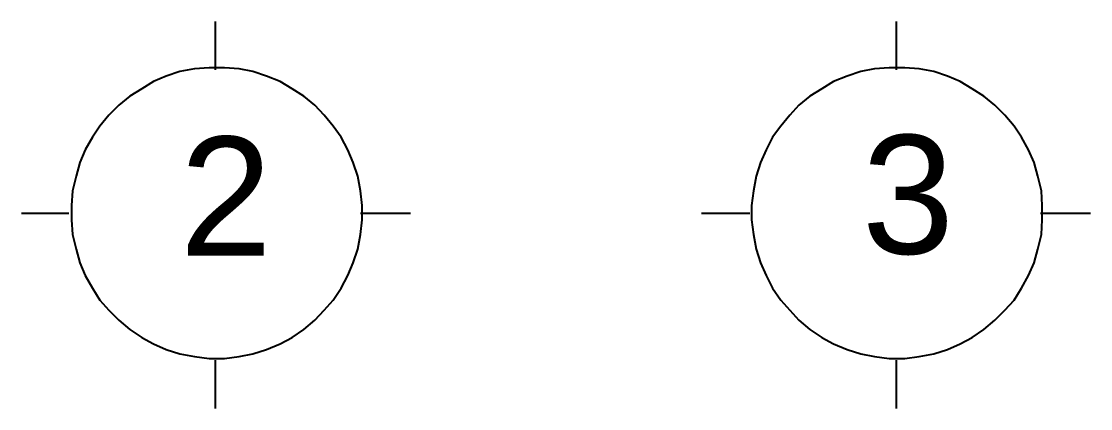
# Model space of a CAD drawing. Header units: millimetres. Extents: x 5 to 415, y 48 to 251.
# Drawn here: x 35.14 to 55.83, y 48.44 to 55.93 of the extents above; entities that cross this region are included whole.
import ezdxf

# ---------------------------------------------------------------- set-up
doc = ezdxf.new("R2010")
doc.units = ezdxf.units.MM
doc.layers.add('P', color=7, linetype='Continuous')
doc.layers.add('T', color=7, linetype='Continuous')

msp = doc.modelspace()

# ---------------------------------------------------------------- linework, layer by layer
at = {"layer": 'P'}
for points in [[(38.894, 54.998), (38.894, 55.933)], [(52.07, 54.998), (52.07, 55.933)], [(37.941, 54.875), (37.694, 54.769)], [(38.206, 54.963), (37.941, 54.875)], [(38.488, 55.016), (38.206, 54.963)], [(38.77, 55.033), (38.488, 55.016)], [(38.911, 55.033), (38.77, 55.033)], [(39.07, 55.033), (38.911, 55.033)], [(39.352, 55.016), (39.07, 55.033)], [(39.617, 54.963), (39.352, 55.016)], [(39.882, 54.875), (39.617, 54.963)], [(40.146, 54.769), (39.882, 54.875)], [(51.118, 54.875), (50.853, 54.769)], [(51.382, 54.963), (51.118, 54.875)], [(51.647, 55.016), (51.382, 54.963)], [(51.929, 55.033), (51.647, 55.016)], [(52.088, 55.033), (51.929, 55.033)], [(52.229, 55.033), (52.088, 55.033)], [(52.511, 55.016), (52.229, 55.033)], [(52.793, 54.963), (52.511, 55.016)], [(53.058, 54.875), (52.793, 54.963)], [(53.305, 54.769), (53.058, 54.875)], [(37.465, 54.628), (37.236, 54.487)], [(37.694, 54.769), (37.465, 54.628)], [(40.375, 54.628), (40.146, 54.769)], [(40.605, 54.487), (40.375, 54.628)], [(50.624, 54.628), (50.394, 54.487)], [(50.853, 54.769), (50.624, 54.628)], [(53.534, 54.628), (53.305, 54.769)], [(53.763, 54.487), (53.534, 54.628)], [(37.236, 54.487), (37.024, 54.31)], [(40.816, 54.31), (40.605, 54.487)], [(50.394, 54.487), (50.183, 54.31)], [(53.975, 54.31), (53.763, 54.487)], [(37.024, 54.31), (36.83, 54.116)], [(40.993, 54.116), (40.816, 54.31)], [(50.183, 54.31), (50.006, 54.116)], [(54.169, 54.116), (53.975, 54.31)], [(36.83, 54.116), (36.654, 53.904)], [(41.169, 53.904), (40.993, 54.116)], [(50.006, 54.116), (49.83, 53.904)], [(54.345, 53.904), (54.169, 54.116)], [(36.654, 53.904), (36.513, 53.693)], [(41.328, 53.693), (41.169, 53.904)], [(49.83, 53.904), (49.671, 53.693)], [(54.487, 53.693), (54.345, 53.904)], [(36.513, 53.693), (36.371, 53.446)], [(41.451, 53.446), (41.328, 53.693)], [(49.671, 53.693), (49.548, 53.446)], [(54.628, 53.446), (54.487, 53.693)], [(36.371, 53.446), (36.266, 53.199)], [(41.557, 53.199), (41.451, 53.446)], [(49.548, 53.446), (49.442, 53.199)], [(54.733, 53.199), (54.628, 53.446)], [(36.266, 53.199), (36.195, 52.934)], [(41.645, 52.934), (41.557, 53.199)], [(49.442, 53.199), (49.354, 52.934)], [(54.804, 52.934), (54.733, 53.199)], [(36.195, 52.934), (36.124, 52.652)], [(41.698, 52.652), (41.645, 52.934)], [(49.354, 52.934), (49.301, 52.652)], [(54.875, 52.652), (54.804, 52.934)], [(36.124, 52.652), (36.107, 52.37)], [(41.734, 52.37), (41.698, 52.652)], [(49.301, 52.652), (49.265, 52.37)], [(54.892, 52.37), (54.875, 52.652)], [(36.107, 52.37), (36.107, 52.229)], [(41.734, 52.229), (41.734, 52.37)], [(49.265, 52.37), (49.265, 52.229)], [(54.892, 52.229), (54.892, 52.37)], [(36.054, 52.211), (35.137, 52.211)], [(36.107, 52.229), (36.107, 52.088)], [(42.668, 52.211), (41.698, 52.211)], [(41.734, 52.088), (41.734, 52.229)], [(49.23, 52.211), (48.295, 52.211)], [(49.265, 52.229), (49.265, 52.088)], [(55.827, 52.211), (54.857, 52.211)], [(54.892, 52.088), (54.892, 52.229)], [(36.107, 52.088), (36.124, 51.805)], [(41.698, 51.805), (41.734, 52.088)], [(49.265, 52.088), (49.301, 51.805)], [(54.875, 51.805), (54.892, 52.088)], [(36.124, 51.805), (36.195, 51.523)], [(41.645, 51.523), (41.698, 51.805)], [(49.301, 51.805), (49.354, 51.523)], [(54.804, 51.523), (54.875, 51.805)], [(36.195, 51.523), (36.266, 51.259)], [(41.557, 51.259), (41.645, 51.523)], [(49.354, 51.523), (49.442, 51.259)], [(54.733, 51.259), (54.804, 51.523)], [(36.266, 51.259), (36.371, 51.012)], [(41.451, 51.012), (41.557, 51.259)], [(49.442, 51.259), (49.548, 51.012)], [(54.628, 51.012), (54.733, 51.259)], [(36.371, 51.012), (36.513, 50.765)], [(41.328, 50.765), (41.451, 51.012)], [(49.548, 51.012), (49.671, 50.765)], [(54.487, 50.765), (54.628, 51.012)], [(36.513, 50.765), (36.654, 50.535)], [(41.169, 50.535), (41.328, 50.765)], [(49.671, 50.765), (49.83, 50.535)], [(54.345, 50.535), (54.487, 50.765)], [(36.654, 50.535), (36.83, 50.341)], [(40.993, 50.341), (41.169, 50.535)], [(49.83, 50.535), (50.006, 50.341)], [(54.169, 50.341), (54.345, 50.535)], [(36.83, 50.341), (37.024, 50.147)], [(40.816, 50.147), (40.993, 50.341)], [(50.006, 50.341), (50.183, 50.147)], [(53.975, 50.147), (54.169, 50.341)], [(37.024, 50.147), (37.236, 49.971)], [(40.605, 49.971), (40.816, 50.147)], [(50.183, 50.147), (50.394, 49.971)], [(53.763, 49.971), (53.975, 50.147)], [(37.236, 49.971), (37.465, 49.812)], [(40.375, 49.812), (40.605, 49.971)], [(50.394, 49.971), (50.624, 49.812)], [(53.534, 49.812), (53.763, 49.971)], [(37.465, 49.812), (37.694, 49.689)], [(37.694, 49.689), (37.941, 49.583)], [(39.882, 49.583), (40.146, 49.689)], [(40.146, 49.689), (40.375, 49.812)], [(50.624, 49.812), (50.853, 49.689)], [(50.853, 49.689), (51.118, 49.583)], [(53.058, 49.583), (53.305, 49.689)], [(53.305, 49.689), (53.534, 49.812)], [(37.941, 49.583), (38.206, 49.495)], [(38.206, 49.495), (38.488, 49.442)], [(39.352, 49.442), (39.617, 49.495)], [(39.617, 49.495), (39.882, 49.583)], [(51.118, 49.583), (51.382, 49.495)], [(51.382, 49.495), (51.647, 49.442)], [(52.511, 49.442), (52.793, 49.495)], [(52.793, 49.495), (53.058, 49.583)], [(38.488, 49.442), (38.77, 49.407)], [(38.77, 49.407), (38.911, 49.407)], [(38.894, 48.436), (38.894, 49.371)], [(38.911, 49.407), (39.07, 49.407)], [(39.07, 49.407), (39.352, 49.442)], [(51.647, 49.442), (51.929, 49.407)], [(51.929, 49.407), (52.088, 49.407)], [(52.07, 48.436), (52.07, 49.371)], [(52.088, 49.407), (52.229, 49.407)], [(52.229, 49.407), (52.511, 49.442)]]:
    msp.add_lwpolyline(points, dxfattribs=at)

# ---------------------------------------------------------------- texts
at = {"layer": 'T', "char_height": 2.3, "attachment_point": 7}
for s, insert in [('{\\fArial|b0|i0|c0|p18;2}', (38.2, 51.4)), ('{\\fArial|b0|i0|c0|p18;3}', (51.4, 51.4))]:
    msp.add_mtext(s, dxfattribs=dict(at, insert=insert))

doc.saveas('drawing.dxf')
